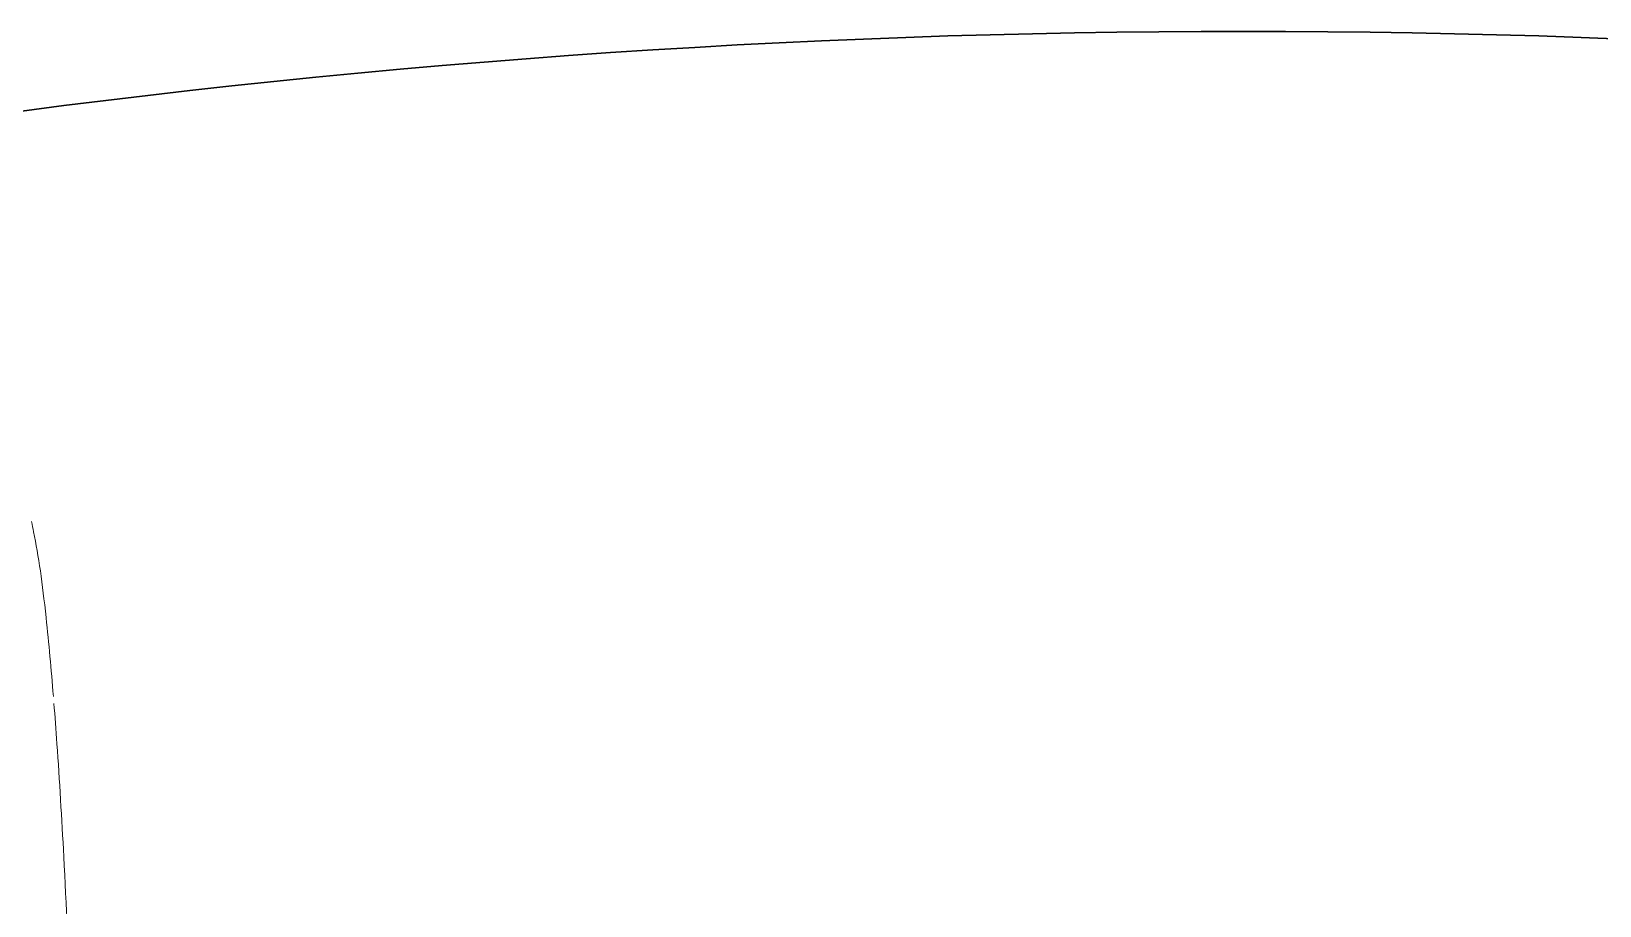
# Model space of a CAD drawing. Extents: x -2012 to 34975, y -1043 to 8321.
# Drawn here: x 17997.8 to 18085.8, y 2895.2 to 2944.3 of the extents above; entities that cross this region are included whole.
import ezdxf

# ---------------------------------------------------------------- set-up
doc = ezdxf.new("R2010")
doc.units = 0
doc.header["$LTSCALE"] = 25
doc.layers.get('0').update_dxf_attribs({"color": 9, "lineweight": 9})
doc.layers.add('04', color=9, linetype='Continuous', lineweight=9)
doc.layers.add('E-KABLO', color=7, linetype='Continuous', lineweight=30)

# ---------------------------------------------------------------- blocks, each defined once
blk = doc.blocks.new('p-araba-polo')
for points, degree, knots in [([(0.47583, -0.79409), (0.4779, -0.79457), (0.49312, -0.79782), (0.51065, -0.80027), (0.52973, -0.80233)], 3, [0, 0, 0, 0, 0.124213, 1, 1, 1, 1]), ([(0.578, -0.80673), (0.58519, -0.8073), (0.61362, -0.8094), (0.69432, -0.81421), (0.7938, -0.81809), (0.90223, -0.82161), (0.98685, -0.82378), (1.04856, -0.82413), (1.08081, -0.82358)], 3, [0, 0, 0, 0, 0.049552, 0.182368, 0.511137, 0.607099, 0.78604, 1, 1, 1, 1]), ([(0.58935, -0.80737), (0.58935, -0.80737), (0.58935, -0.80737), (0.58935, -0.80737), (0.58935, -0.80737), (0.58935, -0.80737), (0.58935, -0.80737), (0.58935, -0.80737), (0.58935, -0.80737), (0.58935, -0.80737), (0.58935, -0.80737), (0.58935, -0.80737), (0.58935, -0.80737), (0.58935, -0.80737), (0.58935, -0.80737)], 7, [0, 0, 0, 0, 0, 0, 0, 0, 1, 1, 1, 1, 1, 1, 1, 1, 1, 1, 1, 1, 1, 1, 1])]:
    blk.add_open_spline(points, degree=degree, knots=knots)
blk.add_open_spline([(0.5299, -0.80235), (0.54435, -0.80389), (0.55877, -0.80519), (0.57406, -0.80642)], degree=3)

msp = doc.modelspace()

# ---------------------------------------------------------------- linework, layer by layer
at = {"layer": 'E-KABLO', "color": 6}
msp.add_arc((18065.838, 2416.894), 527.387, 73.47576, 106.52424, dxfattribs=at)

# ---------------------------------------------------------------- block references
at = {"layer": '04', "xscale": -100, "yscale": 100, "zscale": 100, "rotation": 90}
msp.add_blockref('p-araba-polo', (17918.425, 2964.354), dxfattribs=at)

doc.saveas('drawing.dxf')
